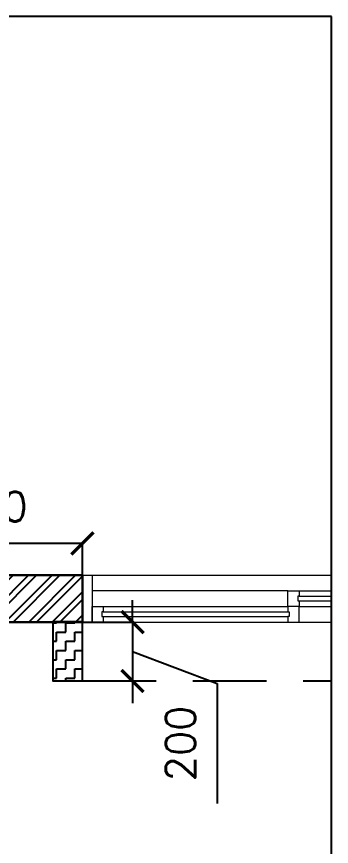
# Model space of a CAD drawing. Header units: millimetres. Extents: x 1135099 to 1230264, y -5736945 to -5695799.
# Drawn here: x 1144347 to 1145417, y -5735477 to -5732657 of the extents above; entities that cross this region are included whole.
import ezdxf

# ---------------------------------------------------------------- set-up
doc = ezdxf.new("R2010")
doc.units = ezdxf.units.MM
doc.header["$LTSCALE"] = 1000
doc.header["$MEASUREMENT"] = 0
for name, pattern in [('2BHK-A - FRONT$0$AUDIT_D_120904163729-0', [0]), ('AUDIT_D_120904163729-0', [0]), ('T 10_TYPICAL ELEVATION$0$AUDIT_D_120904163729-0', [0]), ('T 10_TYPICAL ELEVATION$0$HIDDEN', [0.375, 0.25, -0.125]), ('T10(T7 IS SIMILAR BUT MIRROR) - DIMENSION & TEXTING$0$HIDDEN', [0.375, 0.25, -0.125]), ('T8(T9 IS SIMILAR) - TYPICAL FLOOR ELEVATION$0$AUDIT_D_120904163729-0', [0]), ('T8(T9 IS SIMILAR) - TYPICAL FLOOR ELEVATION$0$HIDDEN', [0.375, 0.25, -0.125])]:
    doc.linetypes.add(name, pattern=pattern)
doc.layers.get('0').update_dxf_attribs({"linetype": 'AUDIT_D_120904163729-0'})
for name, color, linetype in [('2BHK-A - FRONT$0$A-HATCH -160', 251, '2BHK-A - FRONT$0$AUDIT_D_120904163729-0'), ('T 10_TYPICAL ELEVATION$0$A-DIM', 1, 'T 10_TYPICAL ELEVATION$0$AUDIT_D_120904163729-0'), ('T10(T7 IS SIMILAR BUT MIRROR) - DIMENSION & TEXTING$0$A-DIMENSIONS', 2, 'T10(T7 IS SIMILAR BUT MIRROR) - DIMENSION & TEXTING$0$HIDDEN'), ('T8(T9 IS SIMILAR) - TYPICAL FLOOR ELEVATION$0$A-WALL HATCH', 252, 'T8(T9 IS SIMILAR) - TYPICAL FLOOR ELEVATION$0$AUDIT_D_120904163729-0'), ('T8(T9 IS SIMILAR) - TYPICAL FLOOR ELEVATION$0$A-WALL-FEATURES', 6, 'T8(T9 IS SIMILAR) - TYPICAL FLOOR ELEVATION$0$AUDIT_D_120904163729-0')]:
    doc.layers.add(name, color=color, linetype=linetype)
doc.layers.add('2BHK-A - FRONT$0$A-WALL- 160', color=6, linetype='Continuous', lineweight=30)
doc.layers.add('2BHK-A - FRONT$0$Window', color=4, linetype='Continuous', lineweight=20)
doc.styles.add('T 10_TYPICAL ELEVATION$0$Romans 1', font='romans.shx', dxfattribs={"height": 100})
doc.styles.add('T10(T7 IS SIMILAR BUT MIRROR) - DIMENSION & TEXTING$0$Romans 1', font='romans.shx', dxfattribs={"height": 100})
doc.dimstyles.new('T 10_TYPICAL ELEVATION$0$ALPINE S', dxfattribs={"dimscale": 0, "dimtxt": 100, "dimasz": 75, "dimexe": 0, "dimexo": 0, "dimgap": 75, "dimtad": 1, "dimdec": 0, "dimzin": 0, "dimdsep": 46, "dimtxsty": 'T 10_TYPICAL ELEVATION$0$Romans 1', "dimblk": 'T 10_TYPICAL ELEVATION$0$_ArchTick', "dimcen": 0.09, "dimclrd": 256, "dimclre": 256, "dimclrt": 7, "dimadec": 0, "dimazin": 0, "dimtfac": 1, "dimtdec": 0, "dimtofl": 0, "dimtmove": 1, "dimatfit": 0, "dimldrblk": 'T 10_TYPICAL ELEVATION$0$_Open90', "dimfxl": 1, "dimtolj": 1, "dimtzin": 0, "dimarcsym": 0})
doc.dimstyles.new('T10(T7 IS SIMILAR BUT MIRROR) - DIMENSION & TEXTING$0$ALPINE S', dxfattribs={"dimscale": 0, "dimtxt": 100, "dimasz": 75, "dimexe": 0, "dimexo": 0, "dimgap": 75, "dimtad": 1, "dimdec": 0, "dimzin": 0, "dimdsep": 46, "dimtxsty": 'T10(T7 IS SIMILAR BUT MIRROR) - DIMENSION & TEXTING$0$Romans 1', "dimblk": 'T10(T7 IS SIMILAR BUT MIRROR) - DIMENSION & TEXTING$0$_ArchTick', "dimcen": 0.09, "dimclrd": 256, "dimclre": 256, "dimclrt": 7, "dimadec": 0, "dimazin": 0, "dimtfac": 1, "dimtdec": 0, "dimtofl": 0, "dimtmove": 1, "dimatfit": 0, "dimldrblk": 'T10(T7 IS SIMILAR BUT MIRROR) - DIMENSION & TEXTING$0$_Open90', "dimfxl": 1, "dimtolj": 1, "dimtzin": 0, "dimarcsym": 0})

# ---------------------------------------------------------------- blocks, each defined once
blk = doc.blocks.new('T 10_TYPICAL ELEVATION$0$_ArchTick')
at = {"color": 0, "linetype": 'ByBlock', "const_width": 0.15}
blk.add_lwpolyline([(-0.5, -0.5), (0.5, 0.5)], dxfattribs=at)
blk = doc.blocks.new('*D60')
at = {"layer": 'T 10_TYPICAL ELEVATION$0$A-DIM', "lineweight": -2, "transparency": 16777216}
for p, q in [((1144741.4, -5734714.6), (1144741.4, -5734639.6)), ((1144741.4, -5734714.6), (1144741.4, -5734914.6)), ((1144741.4, -5734814.6), (1145028.9, -5734923.3)), ((1144741.4, -5734914.6), (1144741.4, -5734989.6)), ((1145028.9, -5734923.3), (1145028.9, -5735330.4))]:
    blk.add_line(p, q, dxfattribs=at)
at = {"layer": 'T 10_TYPICAL ELEVATION$0$A-DIM', "linetype": 'T 10_TYPICAL ELEVATION$0$HIDDEN', "lineweight": -2, "transparency": 16777216}
for p, q in [((1144570.8, -5734714.6), (1144741.4, -5734714.6)), ((1144570.8, -5734914.6), (1144741.4, -5734914.6))]:
    blk.add_line(p, q, dxfattribs=at)
at = {"layer": 'T 10_TYPICAL ELEVATION$0$A-DIM', "linetype": 'ByBlock', "lineweight": -2, "transparency": 16777216, "xscale": 75, "yscale": 75, "zscale": 75}
for p, rotation in [((1144741.4, -5734714.6), 270), ((1144741.4, -5734914.6), 90)]:
    blk.add_blockref('T 10_TYPICAL ELEVATION$0$_ArchTick', p, dxfattribs=dict(at, rotation=rotation))
at = {"layer": 'T 10_TYPICAL ELEVATION$0$A-DIM', "color": 7, "linetype": 'ByBlock', "transparency": 16777216, "insert": (1144903.9, -5735126.9), "char_height": 100, "attachment_point": 5, "rotation": 90, "style": 'T 10_TYPICAL ELEVATION$0$Romans 1'}
blk.add_mtext('\\A1;200', dxfattribs=at)
blk = doc.blocks.new('T 10_TYPICAL ELEVATION$0$_Open90')
at = {"color": 0, "linetype": 'ByBlock', "lineweight": -2}
for p, q in [((-0.5, 0.5), (0, 0)), ((0, 0), (-1, 0)), ((0, 0), (-0.5, -0.5))]:
    blk.add_line(p, q, dxfattribs=at)
blk = doc.blocks.new('T10(T7 IS SIMILAR BUT MIRROR) - DIMENSION & TEXTING$0$_ArchTick')
at = {"color": 0, "linetype": 'ByBlock', "const_width": 0.15}
blk.add_lwpolyline([(-0.5, -0.5), (0.5, 0.5)], dxfattribs=at)
blk = doc.blocks.new('*D82')
at = {"layer": 'T10(T7 IS SIMILAR BUT MIRROR) - DIMENSION & TEXTING$0$A-DIMENSIONS', "linetype": 'T10(T7 IS SIMILAR BUT MIRROR) - DIMENSION & TEXTING$0$HIDDEN', "lineweight": -2, "transparency": 16777216}
for p, q in [((1143941.3, -5734553.7), (1143941.3, -5734447.2)), ((1144571, -5734553.7), (1144571, -5734447.2))]:
    blk.add_line(p, q, dxfattribs=at)
at = {"layer": 'T10(T7 IS SIMILAR BUT MIRROR) - DIMENSION & TEXTING$0$A-DIMENSIONS', "lineweight": -2, "transparency": 16777216}
blk.add_line((1144571, -5734447.2), (1143941.3, -5734447.2), dxfattribs=at)
at = {"layer": 'T10(T7 IS SIMILAR BUT MIRROR) - DIMENSION & TEXTING$0$A-DIMENSIONS', "linetype": 'ByBlock', "lineweight": -2, "transparency": 16777216, "xscale": 75, "yscale": 75, "zscale": 75, "rotation": 180}
blk.add_blockref('T10(T7 IS SIMILAR BUT MIRROR) - DIMENSION & TEXTING$0$_ArchTick', (1143941.3, -5734447.2), dxfattribs=at)
at = {"layer": 'T10(T7 IS SIMILAR BUT MIRROR) - DIMENSION & TEXTING$0$A-DIMENSIONS', "linetype": 'ByBlock', "lineweight": -2, "transparency": 16777216, "xscale": 75, "yscale": 75, "zscale": 75}
blk.add_blockref('T10(T7 IS SIMILAR BUT MIRROR) - DIMENSION & TEXTING$0$_ArchTick', (1144571, -5734447.2), dxfattribs=at)
at = {"layer": 'T10(T7 IS SIMILAR BUT MIRROR) - DIMENSION & TEXTING$0$A-DIMENSIONS', "color": 7, "linetype": 'ByBlock', "transparency": 16777216, "insert": (1144256.2, -5734322.2), "char_height": 100, "attachment_point": 5, "style": 'T10(T7 IS SIMILAR BUT MIRROR) - DIMENSION & TEXTING$0$Romans 1'}
blk.add_mtext('\\A1;630', dxfattribs=at)
blk = doc.blocks.new('T10(T7 IS SIMILAR BUT MIRROR) - DIMENSION & TEXTING$0$_Open90')
at = {"color": 0, "linetype": 'ByBlock', "lineweight": -2}
for p, q in [((-0.5, 0.5), (0, 0)), ((0, 0), (-1, 0)), ((0, 0), (-0.5, -0.5))]:
    blk.add_line(p, q, dxfattribs=at)

msp = doc.modelspace()

# ---------------------------------------------------------------- hatches: boundary and pattern name
at = {"layer": '2BHK-A - FRONT$0$A-HATCH -160', "linetype": 'ByBlock'}
h = msp.add_hatch(dxfattribs=at)
h.set_pattern_fill('ANSI32', color=256, scale=150)
h.set_pattern_definition([(45, (-66110.917, -6030.24), (-39.77475644, 39.77475644), []), (45, (-66084.4, -6030.24), (-39.77475644, 39.77475644), [])])
h.paths.add_polyline_path([(1144571, -5734714.3), (1143941.3, -5734714.3), (1143941.3, -5734554.3), (1144571, -5734554.3)])
at = {"layer": 'T8(T9 IS SIMILAR) - TYPICAL FLOOR ELEVATION$0$A-WALL HATCH', "linetype": 'ByBlock'}
h = msp.add_hatch(dxfattribs=at)
h.set_pattern_fill('ZIGZAG', color=256, scale=250)
h.set_pattern_definition([(0, (-66110.917, -6029.69), (31.25, 31.25), [31.25, -31.25]), (90, (-66079.667, -6029.69), (-31.25, 31.25), [31.25, -31.25])])
h.paths.add_polyline_path([(1144571, -5734913.7), (1144571, -5734713.7), (1144471, -5734713.7), (1144471, -5734913.7)])

# ---------------------------------------------------------------- linework, layer by layer
at = {"linetype": 'ByBlock'}
msp.add_lwpolyline([(1145416.7, -5732657.4), (1135099.4, -5732657.4), (1135099.4, -5736945.2), (1145416.7, -5736945.2)], close=True, dxfattribs=at)
at = {"layer": '2BHK-A - FRONT$0$A-WALL- 160', "linetype": 'ByBlock'}
for p, q in [((1144571, -5734554.6), (1143941.3, -5734554.6)), ((1144571, -5734554.6), (1144571, -5734714.6)), ((1144571, -5734714.6), (1143741.3, -5734714.6))]:
    msp.add_line(p, q, dxfattribs=at)
at = {"layer": '2BHK-A - FRONT$0$Window', "color": 1, "lineweight": 13}
for p, q in [((1144604, -5734554.6), (1145416.7, -5734554.6)), ((1145269.2, -5734608), (1144604, -5734608)), ((1145306.7, -5734608), (1145416.7, -5734608)), ((1144641.5, -5734661.3), (1145269.2, -5734661.3)), ((1145306.7, -5734661.3), (1145416.7, -5734661.3)), ((1144641.5, -5734714.6), (1145269.2, -5734714.6)), ((1145306.7, -5734714.6), (1145416.7, -5734714.6))]:
    msp.add_line(p, q, dxfattribs=at)
at = {"layer": '2BHK-A - FRONT$0$Window', "color": 5, "lineweight": 13}
for p, q in [((1145306.7, -5734626.5), (1145416.7, -5734626.5)), ((1145306.7, -5734642.7), (1145416.7, -5734642.7)), ((1144641.5, -5734679.9), (1145269.2, -5734679.9)), ((1144641.5, -5734696), (1145269.2, -5734696))]:
    msp.add_line(p, q, dxfattribs=at)
at = {"layer": '2BHK-A - FRONT$0$Window', "color": 4, "lineweight": 13}
for points in [[(1144571, -5734554.6), (1144604, -5734554.6), (1144604, -5734714.6), (1144571, -5734714.6)], [(1145306.7, -5734642.7), (1145306.7, -5734661.3), (1145269.2, -5734661.3), (1145269.2, -5734608), (1145306.7, -5734608), (1145306.7, -5734626.5), (1145302.2, -5734626.5), (1145302.2, -5734642.7)], [(1144641.5, -5734696), (1144641.5, -5734714.6), (1144604, -5734714.6), (1144604, -5734661.3), (1144641.5, -5734661.3), (1144641.5, -5734679.9), (1144637, -5734679.9), (1144637, -5734696)], [(1145269.2, -5734696), (1145269.2, -5734714.6), (1145306.7, -5734714.6), (1145306.7, -5734661.3), (1145269.2, -5734661.3), (1145269.2, -5734679.9), (1145273.7, -5734679.9), (1145273.7, -5734696)]]:
    msp.add_lwpolyline(points, close=True, dxfattribs=at)
at = {"layer": 'T8(T9 IS SIMILAR) - TYPICAL FLOOR ELEVATION$0$A-WALL-FEATURES', "color": 8, "linetype": 'T8(T9 IS SIMILAR) - TYPICAL FLOOR ELEVATION$0$HIDDEN'}
msp.add_line((1144571, -5734913.7), (1145416.7, -5734913.7), dxfattribs=at)
at = {"layer": 'T8(T9 IS SIMILAR) - TYPICAL FLOOR ELEVATION$0$A-WALL-FEATURES', "linetype": 'ByBlock'}
msp.add_lwpolyline([(1144571, -5734913.7), (1144571, -5734713.7), (1144471, -5734713.7), (1144471, -5734913.7)], close=True, dxfattribs=at)

# ---------------------------------------------------------------- dimensions: what is measured, and where the dimension line sits
at = {"layer": 'T 10_TYPICAL ELEVATION$0$A-DIM', "linetype": 'ByBlock'}
dim = msp.add_linear_dim(base=(1144741.4, -5734914.6, 0.7), p1=(1144570.8, -5734714.6, 0.7), p2=(1144570.8, -5734914.6, 0.7), angle=90, dimstyle='T 10_TYPICAL ELEVATION$0$ALPINE S', override={"dimscale": 1, "dimfxl": 5, "dimarcsym": 1}, dxfattribs=at)
dim.commit()
dim.dimension.update_dxf_attribs({"geometry": '*D60', "text_midpoint": (1145028.9, -5734998.3, 0.7), "dimtype": 160})
at = {"layer": 'T10(T7 IS SIMILAR BUT MIRROR) - DIMENSION & TEXTING$0$A-DIMENSIONS', "linetype": 'ByBlock'}
dim = msp.add_linear_dim(base=(1143941.3, -5734447.2), p1=(1144571, -5734553.7), p2=(1143941.3, -5734553.7), angle=180, dimstyle='T10(T7 IS SIMILAR BUT MIRROR) - DIMENSION & TEXTING$0$ALPINE S', override={"dimscale": 1, "dimfxl": 5, "dimarcsym": 1}, dxfattribs=at)
dim.commit()
dim.dimension.update_dxf_attribs({"geometry": '*D82', "text_midpoint": (1144256.2, -5734322.2)})

doc.saveas('drawing.dxf')
